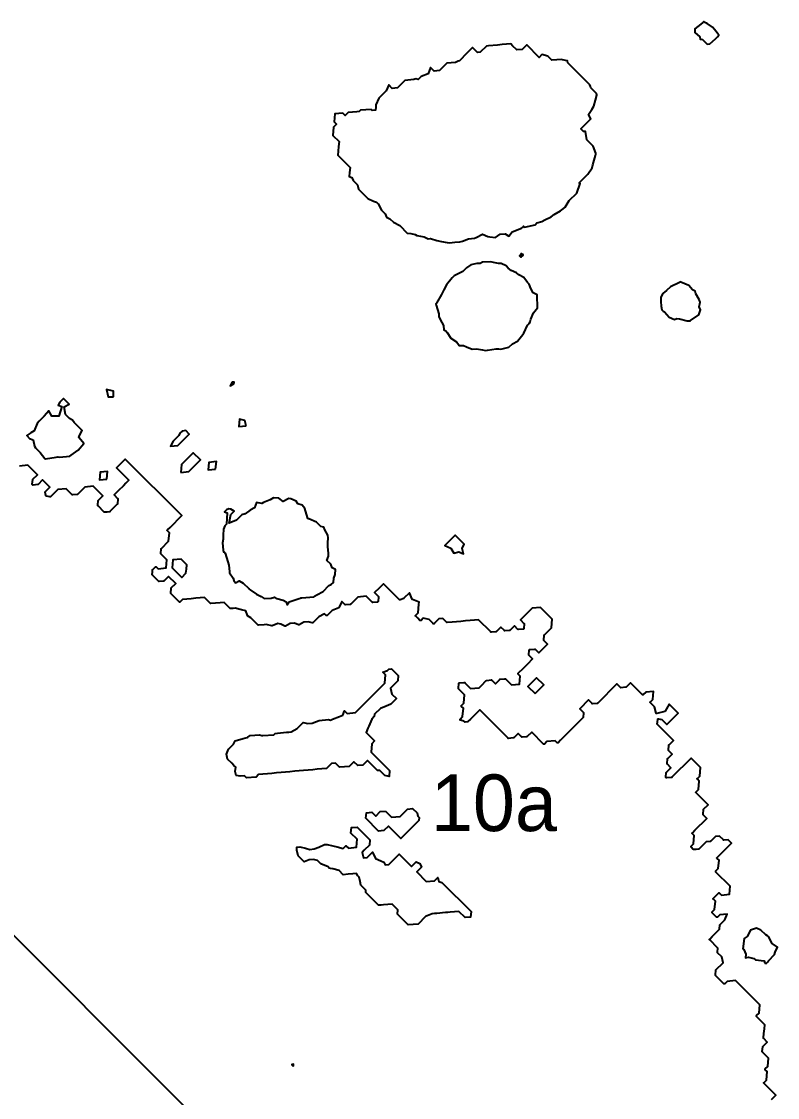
# Model space of a CAD drawing. Header units: millimetres. Extents: x 0 to 500, y 0 to 700.
# Drawn here: x 253.8 to 334, y 347.4 to 461.5 of the extents above; entities that cross this region are included whole.
import ezdxf
from ezdxf.enums import TextEntityAlignment as Align

# ---------------------------------------------------------------- set-up
doc = ezdxf.new("R2010")
doc.units = ezdxf.units.MM
doc.layers.add('CORTE', color=1, linetype='Continuous')
doc.layers.add('GRABADO', color=5, linetype='Continuous')

msp = doc.modelspace()

# ---------------------------------------------------------------- linework, layer by layer
at = {"layer": 'CORTE'}
msp.add_lwpolyline([(278.19, 339.44), (267.17, 350.46), (266.54, 351.09), (264.71, 352.92), (264.11, 353.52), (257.09, 360.54), (256.34, 361.29), (241.09, 376.54)], dxfattribs=at)
msp.add_lwpolyline([(282.55, 350.83), (282.69, 350.79), (282.71, 350.99), (282.53, 350.95), (282.55, 350.83)], close=True, dxfattribs=at)
at = {"layer": 'GRABADO'}
for points in [[(327.65, 459.87), (327.8, 460.04), (327.7, 460.2), (327.51, 460.43), (327.12, 460.9), (326.56, 461.28), (326.31, 461.4), (326.23, 461.5), (326.11, 461.4), (325.91, 461.22), (325.27, 460.72), (325.27, 460.33), (325.8, 459.87), (325.83, 459.62), (326.08, 459.59), (326.57, 459.1), (326.87, 459.12), (327.44, 459.68), (327.65, 459.87)], [(291.49, 442.34), (291.66, 442.17), (292.01, 441.51), (292.4, 441.12), (292.56, 440.76), (292.92, 440.6), (293.31, 440.22), (293.97, 439.86), (294.76, 439.07), (295.13, 439.03), (295.61, 438.91), (295.79, 438.8), (296.54, 438.68), (296.85, 438.54), (296.99, 438.48), (297.22, 438.51), (297.88, 438.27), (298.39, 438.19), (299, 438.09), (299.24, 438.05), (299.79, 438.1), (300.35, 438.15), (300.62, 438.22), (301.24, 438.47), (301.89, 438.53), (302.08, 438.59), (302.73, 438.96), (303.32, 438.7), (303.51, 438.68), (304.11, 438.61), (304.61, 438.94), (305.14, 438.99), (305.55, 438.76), (305.89, 439.2), (306.88, 439.61), (306.98, 439.68), (307.09, 439.79), (307.18, 439.71), (308.31, 439.94), (308.52, 440.15), (309.02, 440.29), (309.36, 440.46), (310.01, 440.78), (310.35, 441.04), (311.02, 441.42), (311.31, 441.63), (311.51, 441.83), (311.95, 442.54), (312.73, 443.32), (313.09, 444.32), (313.01, 444.4), (313.91, 445.3), (314.36, 445.98), (314.45, 446.3), (314.74, 447.3), (314.75, 447.42), (314.76, 447.53), (314.48, 448.3), (313.82, 448.96), (313.68, 449.85), (313.47, 449.83), (313.17, 450.13), (314.24, 451.2), (314, 451.64), (314.35, 452.17), (314.54, 452.51), (314.72, 453.15), (314.88, 453.7), (314.82, 453.88), (314.22, 454.48), (314.21, 454.61), (314.13, 454.77), (311.79, 457.11), (311.74, 457.32), (311.55, 457.36), (311.1, 457.47), (310.62, 457.43), (310.11, 457.39), (309.66, 457.83), (309.03, 457.99), (308.74, 457.7), (307.43, 459.01), (306.95, 458.53), (306.39, 458.48), (305.94, 458.93), (305.74, 459.13), (304.82, 459.05), (304.58, 459.02), (304.33, 459), (303.38, 458.92), (303.17, 458.9), (302.51, 458.24), (302.2, 458.22), (301.69, 458.73), (301.09, 458.13), (300.29, 457.34), (300.15, 457.28), (299.89, 457.17), (298.96, 457.08), (298.17, 456.3), (297.62, 456.25), (297.24, 456.63), (296.97, 455.97), (296.22, 455.66), (295.93, 455.37), (295.68, 455.43), (295.44, 455.34), (294.5, 455.25), (294.25, 455), (293.72, 454.46), (293.16, 454.41), (292.79, 454.79), (292.52, 454.15), (291.73, 453.36), (291.44, 452.65), (291.42, 452.42), (291.39, 452.11), (291.05, 452.08), (290.94, 452.19), (289.81, 452.09), (289.67, 451.95), (289.4, 451.93), (288.48, 451.84), (288.17, 451.54), (287.92, 451.79), (287.07, 451.72), (286.99, 450.86), (287.24, 450.61), (286.94, 450.31), (286.86, 449.42), (287.52, 448.77), (287.47, 448.24), (287.42, 447.77), (287.38, 447.33), (288.7, 446.02), (288.65, 445.49), (288.61, 445.07), (288.89, 444.95), (289.02, 444.63), (289.47, 444.19), (289.58, 443.72), (289.93, 443.37), (290.3, 443.01), (290.58, 442.73), (291.18, 442.47), (291.49, 442.34)], [(306.98, 436.84), (306.87, 436.92), (306.76, 436.75), (306.67, 436.66), (306.74, 436.6), (306.8, 436.53), (306.88, 436.63), (307.06, 436.74), (306.98, 436.84)], [(298.44, 429.58), (298.6, 429.28), (298.65, 428.83), (298.85, 428.72), (298.99, 428.54), (299.37, 427.92), (300, 427.54), (300.14, 427.36), (300.27, 427.16), (300.72, 427.15), (301.04, 427.01), (301.64, 426.76), (302.11, 426.8), (302.73, 426.71), (303.05, 426.63), (303.27, 426.67), (304.19, 426.81), (304.49, 426.8), (304.7, 426.78), (305.55, 426.98), (305.92, 427.32), (306.46, 427.62), (306.87, 428.16), (307.14, 428.48), (307.51, 429.31), (307.7, 429.5), (307.8, 429.66), (307.86, 429.95), (308.14, 430.62), (308.57, 431.16), (308.56, 431.72), (308.54, 431.92), (308.54, 432.51), (308.11, 432.73), (307.87, 433.2), (307.7, 433.66), (307.52, 433.84), (307.13, 434.36), (306.6, 434.65), (306.33, 434.85), (305.77, 435.1), (305.48, 435.34), (305.25, 435.61), (304.72, 435.83), (304.43, 435.84), (303.89, 435.94), (303.61, 436.02), (302.75, 435.98), (302.48, 435.85), (302.13, 435.83), (301.49, 435.69), (301.04, 435.39), (300.64, 434.99), (299.74, 434.54), (299.62, 434.45), (299.52, 434.32), (298.92, 433.6), (298.63, 433.04), (298.39, 432.56), (297.86, 431.66), (297.79, 431.58), (297.79, 431.58), (297.84, 431.44), (298.11, 430.52), (298.11, 430.18), (298.44, 429.58)], [(321.64, 432.29), (321.67, 431.81), (321.69, 431.32), (321.76, 430.93), (321.89, 430.81), (322.04, 430.71), (322.54, 430.15), (323.11, 429.91), (323.35, 430.02), (323.65, 429.99), (324.46, 429.78), (324.74, 429.76), (324.75, 429.76), (324.75, 429.77), (324.81, 429.81), (325.67, 430.4), (325.88, 430.93), (325.73, 431.25), (325.83, 431.74), (325.72, 432.03), (325.38, 432.63), (325.3, 432.9), (325.03, 433.04), (324.63, 433.51), (323.79, 433.87), (323.71, 433.9), (323.62, 433.85), (322.67, 433.39), (322.26, 432.98), (321.87, 432.65), (321.64, 432.29)], [(276.37, 423.09), (276.39, 423.28), (276.2, 423.26), (275.98, 422.87), (276.37, 423.09)], [(263.6, 421.73), (263.6, 422.3), (262.85, 422.49), (263.04, 421.73), (263.6, 421.73)], [(258.97, 415.41), (259.11, 415.54), (259.85, 416.06), (260.44, 416.75), (259.95, 417.37), (259.94, 417.47), (260.27, 418.15), (259.43, 418.99), (259.26, 419.24), (258.95, 419.41), (258.51, 419.85), (258.35, 420.65), (258.89, 420.92), (258.29, 421.52), (257.92, 421.15), (257.73, 420.82), (258.13, 420.69), (257.81, 419.65), (257.07, 419.65), (256.73, 420.23), (256.24, 419.66), (255.7, 419.12), (255.49, 418.87), (255.18, 418.11), (254.84, 417.89), (254.39, 417.6), (254.68, 417.31), (255.09, 417.14), (255.22, 416.48), (255.31, 416.32), (255.82, 415.81), (256.32, 415.19), (256.4, 415.14), (257.51, 415.31), (257.71, 415.34), (257.87, 415.31), (258.97, 415.41)], [(277.68, 418.63), (277.54, 419.19), (276.98, 419.33), (276.91, 418.56), (277.68, 418.63)], [(270.87, 418.09), (270.64, 417.86), (270.54, 417.61), (269.92, 417), (269.63, 416.47), (270.41, 416.54), (271.17, 417.31), (271.64, 417.77), (271.28, 418.13), (270.87, 418.09)], [(270.75, 413.71), (271.59, 413.79), (272.82, 415.02), (272.06, 415.78), (270.83, 414.55), (270.75, 413.71)], [(274.43, 414.05), (274.51, 414.85), (273.71, 414.77), (273.63, 413.97), (274.43, 414.05)], [(262.9, 413), (262.98, 413.8), (262.18, 413.72), (262.11, 412.93), (262.9, 413)], [(278.1, 401.26), (278.78, 400.81), (279.27, 400.54), (279.58, 400.33), (280.31, 400.36), (280.67, 400.49), (280.91, 400.33), (281.61, 400.16), (281.93, 399.99), (282.03, 399.67), (282.23, 399.98), (283.31, 400.32), (283.43, 400.36), (283.48, 400.4), (283.56, 400.4), (284.85, 400.52), (284.91, 400.58), (285.17, 400.73), (285.83, 401.09), (286.44, 401.71), (286.69, 401.81), (286.92, 402.04), (286.96, 402.5), (287.12, 402.88), (287.16, 403.41), (286.81, 403.57), (286.64, 403.96), (286.23, 404.37), (286.42, 404.83), (286.4, 405.15), (286.35, 405.8), (286.35, 406.24), (286.36, 406.76), (286.33, 407.06), (286.01, 407.61), (285.9, 407.89), (285.6, 407.97), (285.14, 408.43), (284.32, 408.78), (284.24, 408.79), (284.21, 408.83), (284.17, 408.87), (284.17, 408.94), (283.9, 409.86), (283.61, 410.22), (283.15, 410.38), (282.97, 410.64), (282.4, 410.9), (282.2, 410.93), (281.58, 410.61), (281.14, 410.96), (280.56, 411.01), (280.21, 410.8), (279.51, 410.51), (279.32, 410.4), (278.78, 410.53), (278.56, 409.93), (278.1, 409.71), (277.56, 409.32), (277.22, 409.21), (276.66, 408.65), (275.87, 408.32), (276.05, 409.25), (276.41, 409.61), (276.05, 409.79), (275.82, 409.83), (275.6, 409.72), (275.37, 409.53), (275.64, 409.4), (275.6, 408.21), (275.41, 408.05), (275.28, 407.67), (275.22, 407.04), (275.24, 406.64), (275.15, 406.24), (275.24, 405.46), (275.26, 405.28), (275.36, 405.24), (275.44, 405.14), (275.74, 404.23), (275.83, 403.86), (275.92, 403.2), (275.9, 403.07), (276.29, 402.49), (276.37, 402.26), (276.53, 401.99), (276.92, 402.21), (277.34, 401.97), (277.94, 401.38), (277.99, 401.31), (278.1, 401.26)], [(300.58, 405.64), (300.78, 406.11), (299.85, 407.04), (298.76, 405.95), (299.39, 405.68), (299.7, 405.15), (300.24, 405.28), (300.73, 405.07), (300.58, 405.64)], [(270.76, 404.5), (269.91, 404.42), (269.83, 403.57), (270.84, 402.56), (271.29, 403.01), (271.33, 403.46), (271.37, 403.9), (270.76, 404.5)], [(275.7, 383.32), (275.57, 383.83), (275.8, 384.37), (276.32, 384.9), (276.52, 385.25), (277.36, 385.49), (277.77, 385.6), (277.84, 385.65), (278.11, 385.8), (279.09, 385.89), (279.34, 385.83), (279.45, 385.8), (280.61, 385.9), (280.74, 386.04), (281.01, 386.06), (281.96, 386.15), (282.21, 386.17), (282.44, 386.19), (283.08, 386.55), (283.71, 387.19), (284.2, 387.07), (284.67, 387.11), (285.15, 387.31), (285.4, 387.41), (286.39, 387.5), (286.61, 387.45), (286.83, 387.54), (287.57, 387.84), (287.92, 387.98), (288.11, 388.44), (288.38, 388.16), (289.27, 388.24), (292.38, 391.35), (292.46, 392.24), (292.18, 392.51), (292.65, 392.71), (292.79, 392.85), (293.1, 392.88), (293.8, 392.17), (293.75, 391.62), (292.98, 390.84), (293.14, 390.21), (293.61, 389.74), (293.02, 389.15), (292.51, 388.94), (291.91, 388.69), (291.29, 388.07), (291.26, 387.82), (290.99, 387.54), (290.69, 386.82), (290.59, 386.58), (290.41, 386.14), (291.3, 385.24), (291, 384.94), (290.92, 384.05), (292.89, 382.09), (292.83, 381.47), (292.37, 381.59), (291.84, 382.12), (291.59, 382.1), (290.53, 383.16), (290.05, 382.67), (289.5, 382.62), (289.09, 383.03), (288.61, 382.54), (288.09, 382.5), (287.58, 382.45), (287.14, 382.89), (286.73, 382.85), (286.2, 382.33), (285.7, 382.28), (285.21, 382.23), (284.73, 382.19), (284.26, 382.15), (283.77, 382.1), (283.29, 382.06), (282.82, 382.02), (282.32, 381.97), (281.85, 381.93), (281.37, 381.88), (280.88, 381.84), (280.41, 381.8), (279.93, 381.75), (279.44, 381.71), (278.99, 381.67), (278.73, 381.41), (277.71, 381.32), (277.49, 381.53), (277.04, 381.49), (276.62, 381.59), (276.52, 382.01), (276.57, 382.46), (276.37, 382.65), (276.16, 382.87), (275.7, 383.32)], [(308.31, 390.25), (309.24, 391.18), (308.48, 391.94), (307.55, 391), (308.31, 390.25)], [(292.44, 377.81), (293.1, 377.16), (293.99, 377.24), (294.77, 378.02), (295.33, 378.07), (295.8, 377.6), (295.89, 377.25), (296.01, 377.12), (295.98, 376.82), (294.07, 374.9), (292.76, 376.21), (292.27, 375.73), (291.72, 375.68), (290.36, 377.04), (290.42, 377.63), (291, 377.68), (291.41, 377.28), (291.89, 377.76), (292.44, 377.81)], [(283.97, 373.86), (284.43, 373.74), (284.88, 373.79), (285.37, 373.99), (285.99, 374.25), (286.26, 374.27), (286.85, 374.12), (287.32, 374), (287.97, 373.84), (288.26, 374.13), (288.51, 373.88), (289.37, 373.96), (289.45, 374.81), (288.79, 375.47), (288.84, 376.06), (289.43, 376.11), (290.79, 374.75), (290.74, 374.2), (290.2, 373.66), (289.97, 373.42), (290.11, 372.83), (290.5, 372.87), (291.08, 373.45), (291.38, 372.76), (291.96, 372.51), (292.29, 372.37), (292.41, 372.09), (292.81, 372.13), (293.9, 373.22), (295.21, 371.91), (295.71, 372.41), (296.09, 372.24), (296.26, 371.85), (295.76, 371.35), (296.77, 370.34), (297.66, 370.42), (298, 370.77), (298.11, 370.33), (298.44, 370.24), (301.53, 367.15), (301.48, 366.56), (300.89, 366.51), (300.24, 367.16), (299.32, 367.08), (299.08, 367.06), (298.83, 367.04), (297.88, 366.95), (297.64, 366.93), (297.4, 366.91), (296.69, 366.61), (295.9, 365.82), (294.87, 365.73), (293.73, 366.87), (293.77, 367.34), (293.16, 367.95), (292.25, 367.87), (292, 367.84), (291.72, 367.82), (290.36, 369.18), (290.38, 369.42), (289.85, 369.96), (289.76, 370.33), (289.65, 370.78), (289.51, 370.92), (289.39, 371.18), (288.97, 371.14), (288.48, 371.1), (287.97, 371.05), (287.52, 371.5), (286.85, 371.67), (286.61, 371.73), (286.47, 371.76), (286.36, 371.88), (285.6, 372.2), (285.24, 372.56), (284.8, 372.67), (284.35, 372.63), (283.82, 372.41), (283.18, 373.05), (283.03, 373.66), (283.06, 373.98), (283.38, 374.01), (283.97, 373.86)], [(332.69, 361.68), (332.84, 361.64), (332.98, 361.78), (333.07, 361.94), (333.72, 362.59), (333.78, 362.86), (334.03, 363.39), (333.47, 363.77), (333.08, 364.49), (332.98, 364.56), (332.79, 364.67), (332.28, 365.18), (331.79, 365.39), (331.16, 365.18), (330.81, 364.49), (330.51, 364.28), (330.35, 363.21), (330.45, 363.12), (330.66, 362.63), (330.62, 362.24), (330.94, 362.33), (331.52, 362.19), (331.69, 362.02), (332.63, 361.92), (332.69, 361.68)]]:
    msp.add_lwpolyline(points, close=True, dxfattribs=at)
msp.add_lwpolyline([(333.4, 347.22), (333.87, 347.68), (332.61, 348.94), (332.61, 348.94), (332.6, 348.95), (332.6, 348.96), (332.59, 348.96), (332.59, 348.97), (332.59, 348.98), (332.59, 348.99), (332.59, 348.99), (332.59, 349), (332.59, 349.01), (332.59, 349.02), (332.59, 349.02), (332.6, 349.03), (332.6, 349.04), (332.61, 349.04), (332.61, 349.04), (332.86, 349.29), (332.94, 350.18), (332.74, 350.38), (332.74, 350.39), (332.73, 350.39), (332.73, 350.4), (332.73, 350.4), (332.72, 350.41), (332.72, 350.42), (332.72, 350.43), (332.72, 350.43), (332.72, 350.44), (332.72, 350.45), (332.72, 350.46), (332.73, 350.46), (332.73, 350.48), (332.74, 350.48), (332.99, 350.74), (333.07, 351.62), (332.44, 352.26), (332.44, 352.26), (332.43, 352.26), (332.43, 352.27), (332.42, 352.28), (332.42, 352.28), (332.42, 352.29), (332.42, 352.3), (332.42, 352.31), (332.42, 352.31), (332.46, 352.81), (332.46, 352.81), (332.47, 352.82), (332.47, 352.82), (332.47, 352.83), (332.48, 352.84), (332.48, 352.85), (332.48, 352.85), (332.95, 353.32), (332.57, 353.7), (332.57, 353.7), (332.56, 353.71), (332.56, 353.71), (332.55, 353.72), (332.55, 353.73), (332.55, 353.74), (332.55, 353.75), (332.55, 353.75), (332.59, 354.23), (332.59, 354.23), (332.64, 354.72), (332.68, 355.16), (331.82, 356.02), (331.82, 356.02), (331.81, 356.03), (331.81, 356.03), (331.81, 356.04), (331.81, 356.05), (331.8, 356.05), (331.8, 356.06), (331.8, 356.07), (331.8, 356.07), (331.8, 356.08), (331.81, 356.09), (331.81, 356.09), (331.81, 356.1), (331.82, 356.11), (331.82, 356.12), (331.82, 356.12), (332.07, 356.37), (332.15, 357.26), (329.58, 359.83), (328.69, 359.75), (328.44, 359.5), (328.44, 359.49), (328.44, 359.49), (328.43, 359.49), (328.42, 359.48), (328.41, 359.48), (328.41, 359.48), (328.4, 359.48), (328.39, 359.48), (328.39, 359.48), (328.38, 359.48), (328.37, 359.48), (328.36, 359.48), (328.36, 359.49), (328.35, 359.49), (328.35, 359.49), (328.34, 359.5), (327.46, 360.38), (327.46, 360.38), (327.45, 360.39), (327.45, 360.39), (327.45, 360.4), (327.44, 360.41), (327.44, 360.41), (327.44, 360.42), (327.44, 360.43), (327.44, 360.44), (327.49, 360.93), (327.49, 360.93), (327.49, 360.94), (327.49, 360.95), (327.49, 360.96), (327.5, 360.96), (327.5, 360.97), (328.26, 361.73), (328.11, 362.36), (327.68, 362.79), (327.68, 362.79), (327.67, 362.79), (327.67, 362.8), (327.67, 362.81), (327.66, 362.82), (327.66, 362.82), (327.66, 362.83), (327.66, 362.84), (327.66, 362.84), (327.7, 363.28), (326.85, 364.14), (326.84, 364.14), (326.84, 364.15), (326.83, 364.15), (326.83, 364.16), (326.83, 364.17), (326.83, 364.17), (326.82, 364.18), (326.82, 364.19), (326.82, 364.2), (326.83, 364.21), (326.83, 364.21), (326.83, 364.22), (326.83, 364.23), (326.84, 364.23), (326.84, 364.24), (326.84, 364.24), (327.11, 364.51), (327.38, 364.78), (327.88, 365.28), (327.92, 365.73), (327.92, 365.73), (327.93, 365.74), (327.93, 365.75), (327.93, 365.75), (327.94, 365.76), (327.94, 365.77), (327.94, 365.77), (328.46, 366.29), (328.71, 366.89), (327.91, 366.82), (327.66, 366.57), (327.65, 366.57), (327.65, 366.56), (327.64, 366.56), (327.64, 366.56), (327.63, 366.55), (327.62, 366.55), (327.61, 366.55), (327.61, 366.55), (327.6, 366.55), (327.59, 366.55), (327.59, 366.55), (327.58, 366.56), (327.57, 366.56), (327.57, 366.56), (327.56, 366.57), (327.55, 366.57), (327.11, 367.02), (327.1, 367.02), (327.1, 367.03), (327.1, 367.04), (327.09, 367.04), (327.09, 367.05), (327.09, 367.06), (327.09, 367.06), (327.09, 367.08), (327.09, 367.09), (327.09, 367.09), (327.09, 367.1), (327.09, 367.11), (327.1, 367.11), (327.1, 367.12), (327.11, 367.12), (327.36, 367.37), (327.44, 368.26), (327.24, 368.46), (327.23, 368.47), (327.23, 368.47), (327.23, 368.48), (327.22, 368.48), (327.22, 368.49), (327.22, 368.5), (327.22, 368.51), (327.22, 368.51), (327.22, 368.52), (327.22, 368.53), (327.22, 368.53), (327.22, 368.54), (327.23, 368.55), (327.23, 368.56), (327.24, 368.56), (327.78, 369.1), (327.78, 369.11), (327.79, 369.11), (327.8, 369.12), (327.81, 369.12), (327.81, 369.12), (327.82, 369.12), (327.83, 369.12), (327.83, 369.12), (327.84, 369.12), (327.85, 369.12), (327.86, 369.12), (327.86, 369.11), (327.87, 369.11), (327.88, 369.11), (327.88, 369.1), (328.08, 368.9), (328.93, 368.98), (329.01, 369.83), (327.5, 371.34), (327.5, 371.35), (327.49, 371.35), (327.49, 371.36), (327.48, 371.37), (327.48, 371.37), (327.48, 371.38), (327.48, 371.39), (327.48, 371.4), (327.48, 371.4), (327.48, 371.41), (327.48, 371.42), (327.48, 371.42), (327.49, 371.43), (327.49, 371.44), (327.49, 371.44), (327.5, 371.45), (327.75, 371.7), (327.83, 372.59), (327.63, 372.78), (327.63, 372.79), (327.62, 372.79), (327.62, 372.8), (327.62, 372.81), (327.61, 372.81), (327.61, 372.82), (327.61, 372.83), (327.61, 372.84), (327.61, 372.84), (327.61, 372.85), (327.61, 372.86), (327.62, 372.87), (327.63, 372.88), (327.63, 372.89), (327.9, 373.16), (328.69, 373.94), (329.15, 374.41), (328.8, 374.76), (328.35, 374.72), (328.35, 374.72), (328.34, 374.72), (328.33, 374.73), (328.33, 374.73), (328.32, 374.73), (328.31, 374.73), (328.31, 374.74), (328.3, 374.74), (328.3, 374.75), (327.88, 375.16), (327.47, 375.12), (326.96, 374.61), (326.95, 374.61), (326.94, 374.6), (326.94, 374.6), (326.93, 374.6), (326.92, 374.59), (326.92, 374.59), (326.47, 374.55), (325.7, 373.78), (325.69, 373.78), (325.69, 373.78), (325.68, 373.77), (325.67, 373.77), (325.67, 373.77), (325.66, 373.76), (325.66, 373.76), (325.41, 373.74), (325.41, 373.74), (325.16, 373.72), (325.15, 373.72), (325.15, 373.72), (325.14, 373.72), (325.13, 373.72), (325.13, 373.72), (325.12, 373.73), (325.11, 373.73), (325.11, 373.73), (325.1, 373.74), (324.88, 373.96), (324.88, 373.97), (324.87, 373.97), (324.87, 373.98), (324.86, 373.99), (324.86, 373.99), (324.86, 374), (324.86, 374.01), (324.86, 374.02), (324.86, 374.02), (324.86, 374.03), (324.86, 374.04), (324.86, 374.04), (324.87, 374.05), (324.87, 374.06), (324.88, 374.06), (324.88, 374.07), (325.13, 374.32), (325.21, 375.21), (325.01, 375.4), (325.01, 375.41), (325, 375.41), (325, 375.42), (325, 375.43), (324.99, 375.43), (324.99, 375.44), (324.99, 375.45), (324.99, 375.46), (324.99, 375.47), (324.99, 375.47), (324.99, 375.48), (324.99, 375.48), (325, 375.49), (325, 375.5), (325.01, 375.5), (325.01, 375.51), (325.28, 375.78), (326.53, 377.03), (326.15, 377.41), (326.15, 377.41), (326.14, 377.42), (326.14, 377.43), (326.14, 377.43), (326.13, 377.44), (326.13, 377.45), (326.13, 377.45), (326.13, 377.46), (326.18, 377.96), (326.18, 377.97), (326.18, 377.97), (326.18, 377.98), (326.18, 377.99), (326.19, 377.99), (326.19, 378), (326.19, 378), (326.66, 378.47), (325.4, 379.73), (325.4, 379.73), (325.4, 379.74), (325.39, 379.74), (325.39, 379.75), (325.39, 379.76), (325.38, 379.77), (325.38, 379.77), (325.38, 379.78), (325.38, 379.79), (325.38, 379.79), (325.39, 379.8), (325.39, 379.81), (325.39, 379.82), (325.4, 379.82), (325.4, 379.83), (325.4, 379.83), (325.65, 380.08), (325.73, 380.97), (325.54, 381.17), (325.53, 381.17), (325.53, 381.18), (325.52, 381.19), (325.52, 381.19), (325.52, 381.2), (325.52, 381.21), (325.51, 381.21), (325.51, 381.22), (325.51, 381.23), (325.52, 381.23), (325.52, 381.24), (325.52, 381.25), (325.52, 381.26), (325.53, 381.26), (325.53, 381.27), (325.53, 381.27), (325.78, 381.52), (325.87, 382.41), (324.86, 383.42), (322.82, 381.38), (322.81, 381.38), (322.81, 381.37), (322.8, 381.37), (322.79, 381.37), (322.79, 381.36), (322.78, 381.36), (322.77, 381.36), (322.28, 381.32), (322.28, 381.32), (322.27, 381.32), (322.26, 381.32), (322.25, 381.32), (322.25, 381.32), (322.24, 381.32), (322.23, 381.33), (322.23, 381.33), (322.22, 381.34), (322.22, 381.34), (322.21, 381.35), (322.21, 381.36), (322.21, 381.36), (322.2, 381.37), (322.2, 381.38), (322.2, 381.38), (322.2, 381.39), (322.2, 381.4), (322.24, 381.89), (322.25, 381.9), (322.25, 381.9), (322.25, 381.91), (322.25, 381.92), (322.26, 381.92), (322.26, 381.93), (322.26, 381.93), (322.73, 382.4), (322.35, 382.78), (322.35, 382.78), (322.34, 382.79), (322.34, 382.8), (322.34, 382.8), (322.33, 382.81), (322.33, 382.82), (322.33, 382.82), (322.33, 382.83), (322.33, 382.84), (322.38, 383.33), (322.38, 383.34), (322.38, 383.35), (322.38, 383.35), (322.38, 383.36), (322.39, 383.36), (322.39, 383.37), (322.4, 383.37), (322.86, 383.84), (322.48, 384.22), (322.48, 384.22), (322.47, 384.23), (322.47, 384.24), (322.47, 384.24), (322.47, 384.25), (322.46, 384.26), (322.46, 384.26), (322.46, 384.27), (322.46, 384.28), (322.51, 384.77), (322.51, 384.78), (322.51, 384.78), (322.51, 384.79), (322.51, 384.8), (322.52, 384.81), (322.52, 384.81), (322.53, 384.81), (322.99, 385.28), (321.3, 386.97), (321.3, 386.98), (321.3, 386.98), (321.29, 386.99), (321.29, 387), (321.29, 387), (321.28, 387.01), (321.28, 387.01), (321.28, 387.02), (321.28, 387.03), (321.33, 387.52), (321.33, 387.53), (321.33, 387.53), (321.33, 387.54), (321.34, 387.55), (321.34, 387.56), (321.34, 387.56), (321.35, 387.56), (321.35, 387.57), (321.36, 387.58), (321.38, 387.59), (321.39, 387.59), (321.39, 387.59), (321.4, 387.59), (321.41, 387.59), (321.41, 387.59), (321.42, 387.59), (321.78, 387.5), (321.78, 387.5), (321.79, 387.49), (321.8, 387.49), (321.8, 387.49), (321.81, 387.48), (321.81, 387.48), (322.3, 386.99), (323.5, 388.19), (322.54, 389.15), (322.11, 388.4), (322.11, 388.4), (322.11, 388.39), (322.1, 388.39), (322.09, 388.38), (322.09, 388.38), (322.08, 388.37), (322.07, 388.37), (321.25, 388.13), (321.24, 388.13), (321.24, 388.13), (321.23, 388.13), (321.22, 388.13), (321.21, 388.13), (321.21, 388.14), (321.2, 388.14), (321.19, 388.14), (321.19, 388.15), (321.18, 388.15), (321.18, 388.16), (321.17, 388.16), (321.17, 388.17), (321.16, 388.17), (321.16, 388.18), (321.16, 388.19), (320.99, 388.86), (320.56, 389.29), (320.55, 389.29), (320.55, 389.3), (320.54, 389.31), (320.54, 389.31), (320.54, 389.32), (320.54, 389.33), (320.54, 389.34), (320.54, 389.34), (320.54, 389.35), (320.54, 389.36), (320.54, 389.36), (320.54, 389.37), (320.54, 389.38), (320.55, 389.39), (320.55, 389.39), (320.55, 389.39), (320.81, 389.64), (320.88, 390.48), (320.05, 390.4), (319.8, 390.15), (319.79, 390.15), (319.79, 390.15), (319.78, 390.14), (319.77, 390.14), (319.77, 390.14), (319.76, 390.13), (319.76, 390.13), (319.75, 390.13), (319.74, 390.13), (319.73, 390.13), (319.72, 390.14), (319.72, 390.14), (319.71, 390.14), (319.7, 390.14), (319.7, 390.15), (319.69, 390.15), (318.44, 391.41), (317.97, 390.94), (317.96, 390.94), (317.96, 390.94), (317.95, 390.93), (317.94, 390.93), (317.94, 390.93), (317.93, 390.92), (317.93, 390.92), (317.43, 390.88), (317.43, 390.88), (317.42, 390.88), (317.41, 390.88), (317.41, 390.88), (317.4, 390.88), (317.39, 390.89), (317.38, 390.89), (317.38, 390.9), (317.38, 390.9), (317, 391.28), (314.96, 389.24), (314.95, 389.24), (314.95, 389.23), (314.94, 389.23), (314.93, 389.23), (314.93, 389.22), (314.92, 389.22), (314.91, 389.22), (314.42, 389.18), (314.42, 389.18), (314.41, 389.18), (314.4, 389.18), (314.39, 389.18), (314.39, 389.18), (314.38, 389.18), (314.37, 389.19), (314.37, 389.19), (314.36, 389.2), (313.98, 389.58), (313.05, 388.65), (313.43, 388.27), (313.44, 388.26), (313.44, 388.26), (313.44, 388.25), (313.45, 388.24), (313.45, 388.24), (313.45, 388.23), (313.45, 388.22), (313.45, 388.21), (313.45, 388.21), (313.41, 387.71), (313.41, 387.71), (313.4, 387.7), (313.4, 387.7), (313.4, 387.69), (313.4, 387.68), (313.39, 387.68), (313.39, 387.67), (311.03, 385.31), (310.76, 385.04), (310.75, 385.04), (310.75, 385.04), (310.74, 385.03), (310.74, 385.03), (310.73, 385.03), (310.72, 385.02), (310.72, 385.02), (310.71, 385.02), (310.7, 385.02), (310.69, 385.02), (310.69, 385.03), (310.68, 385.03), (310.67, 385.03), (310.67, 385.04), (310.66, 385.04), (310.66, 385.04), (310.46, 385.24), (309.57, 385.16), (309.32, 384.91), (309.31, 384.91), (309.31, 384.9), (309.3, 384.9), (309.29, 384.9), (309.29, 384.89), (309.28, 384.89), (309.28, 384.89), (309.27, 384.89), (309.26, 384.89), (309.25, 384.89), (309.24, 384.9), (309.24, 384.9), (309.23, 384.9), (309.22, 384.9), (309.22, 384.91), (309.21, 384.91), (307.96, 386.17), (307.49, 385.71), (307.49, 385.7), (307.48, 385.7), (307.47, 385.69), (307.47, 385.69), (307.46, 385.69), (307.45, 385.68), (307.45, 385.68), (306.95, 385.64), (306.95, 385.64), (306.94, 385.64), (306.93, 385.64), (306.92, 385.64), (306.92, 385.64), (306.91, 385.65), (306.9, 385.65), (306.9, 385.66), (306.89, 385.66), (306.52, 386.04), (306.05, 385.57), (306.04, 385.57), (306.04, 385.56), (306.03, 385.56), (306.03, 385.56), (306.02, 385.56), (306.01, 385.55), (306.01, 385.55), (305.51, 385.51), (305.51, 385.51), (305.5, 385.51), (305.49, 385.51), (305.48, 385.51), (305.48, 385.51), (305.47, 385.52), (305.46, 385.52), (305.46, 385.53), (305.45, 385.53), (302.45, 388.53), (301.47, 387.55), (301.2, 387.28), (301.2, 387.27), (301.19, 387.27), (301.19, 387.26), (301.18, 387.26), (301.17, 387.26), (301.16, 387.26), (301.16, 387.26), (300.91, 387.23), (300.91, 387.23), (300.9, 387.23), (300.89, 387.23), (300.88, 387.24), (300.88, 387.24), (300.87, 387.24), (300.86, 387.24), (300.86, 387.25), (300.85, 387.25), (300.75, 387.35), (300.41, 387.44), (300.41, 387.44), (300.4, 387.44), (300.4, 387.45), (300.39, 387.45), (300.38, 387.45), (300.38, 387.46), (300.37, 387.47), (300.37, 387.47), (300.37, 387.48), (300.36, 387.49), (300.36, 387.49), (300.36, 387.5), (300.36, 387.51), (300.36, 387.51), (300.36, 387.52), (300.36, 387.53), (300.37, 387.54), (300.37, 387.54), (300.37, 387.55), (300.38, 387.56), (300.38, 387.56), (300.63, 387.81), (300.71, 388.7), (300.51, 388.9), (300.51, 388.9), (300.5, 388.91), (300.5, 388.91), (300.5, 388.92), (300.5, 388.93), (300.49, 388.93), (300.49, 388.94), (300.49, 388.95), (300.49, 388.96), (300.49, 388.96), (300.49, 388.97), (300.5, 388.98), (300.5, 388.99), (300.51, 388.99), (300.51, 389), (300.51, 389), (300.76, 389.25), (300.84, 390.14), (300.21, 390.77), (300.21, 390.78), (300.2, 390.78), (300.2, 390.79), (300.2, 390.79), (300.19, 390.8), (300.19, 390.81), (300.19, 390.82), (300.19, 390.82), (300.19, 390.83), (300.24, 391.32), (300.24, 391.33), (300.24, 391.34), (300.24, 391.34), (300.24, 391.35), (300.25, 391.35), (300.25, 391.36), (300.26, 391.37), (300.26, 391.37), (300.27, 391.38), (300.28, 391.38), (300.28, 391.38), (300.29, 391.39), (300.3, 391.39), (300.3, 391.39), (300.8, 391.43), (300.8, 391.43), (300.81, 391.43), (300.82, 391.43), (300.82, 391.43), (300.83, 391.43), (300.84, 391.43), (300.84, 391.42), (300.85, 391.42), (300.85, 391.41), (301.48, 390.78), (302.37, 390.86), (302.62, 391.11), (303.14, 391.63), (303.14, 391.63), (303.15, 391.64), (303.16, 391.64), (303.16, 391.65), (303.17, 391.65), (303.18, 391.65), (303.18, 391.65), (303.68, 391.7), (303.68, 391.7), (303.69, 391.7), (303.7, 391.69), (303.71, 391.69), (303.71, 391.69), (303.72, 391.69), (303.73, 391.68), (303.73, 391.68), (303.74, 391.67), (304.12, 391.29), (304.58, 391.76), (304.59, 391.76), (304.59, 391.77), (304.6, 391.77), (304.61, 391.78), (304.61, 391.78), (304.62, 391.78), (304.63, 391.78), (305.12, 391.83), (305.12, 391.83), (305.13, 391.83), (305.14, 391.82), (305.15, 391.82), (305.15, 391.82), (305.16, 391.82), (305.17, 391.81), (305.17, 391.81), (305.18, 391.81), (305.81, 391.17), (306.66, 391.25), (306.74, 392.11), (306.54, 392.3), (306.54, 392.31), (306.53, 392.32), (306.53, 392.32), (306.52, 392.33), (306.52, 392.33), (306.52, 392.34), (306.52, 392.35), (306.52, 392.36), (306.52, 392.37), (306.52, 392.37), (306.52, 392.38), (306.52, 392.38), (306.53, 392.39), (306.53, 392.4), (306.53, 392.4), (306.54, 392.41), (307.08, 392.94), (307.59, 393.46), (308.06, 393.93), (307.68, 394.31), (307.68, 394.31), (307.67, 394.32), (307.67, 394.33), (307.66, 394.33), (307.66, 394.34), (307.66, 394.34), (307.66, 394.35), (307.66, 394.36), (307.66, 394.37), (307.7, 394.86), (307.7, 394.87), (307.71, 394.87), (307.71, 394.88), (307.71, 394.89), (307.71, 394.89), (307.72, 394.9), (307.72, 394.9), (307.73, 394.91), (307.74, 394.91), (307.74, 394.92), (307.75, 394.92), (307.76, 394.92), (307.76, 394.92), (307.77, 394.93), (308.26, 394.97), (308.27, 394.97), (308.28, 394.97), (308.28, 394.97), (308.29, 394.97), (308.3, 394.96), (308.3, 394.96), (308.31, 394.96), (308.32, 394.95), (308.32, 394.95), (308.7, 394.57), (309.63, 395.5), (309.25, 395.88), (309.25, 395.88), (309.24, 395.89), (309.24, 395.9), (309.24, 395.9), (309.23, 395.91), (309.23, 395.92), (309.23, 395.93), (309.23, 395.93), (309.23, 395.94), (309.28, 396.43), (309.28, 396.44), (309.28, 396.44), (309.28, 396.45), (309.28, 396.46), (309.29, 396.46), (309.29, 396.47), (309.3, 396.48), (310.06, 397.24), (310.14, 398.13), (308.88, 399.39), (308, 399.31), (306.76, 398.08), (307.14, 397.7), (307.15, 397.69), (307.15, 397.69), (307.16, 397.68), (307.16, 397.68), (307.16, 397.67), (307.16, 397.66), (307.16, 397.65), (307.16, 397.65), (307.16, 397.64), (307.12, 397.15), (307.12, 397.14), (307.12, 397.13), (307.11, 397.13), (307.11, 397.12), (307.11, 397.11), (307.1, 397.11), (307.1, 397.1), (307.09, 397.1), (307.09, 397.09), (307.08, 397.09), (307.07, 397.09), (307.07, 397.08), (307.06, 397.08), (306.56, 397.04), (306.56, 397.04), (306.55, 397.04), (306.54, 397.04), (306.53, 397.04), (306.53, 397.04), (306.52, 397.05), (306.51, 397.05), (306.51, 397.05), (306.5, 397.06), (306.12, 397.44), (305.66, 396.97), (305.65, 396.97), (305.64, 396.96), (305.64, 396.96), (305.63, 396.96), (305.63, 396.95), (305.62, 396.95), (305.61, 396.95), (305.12, 396.91), (305.11, 396.91), (305.11, 396.91), (305.1, 396.91), (305.09, 396.91), (305.08, 396.91), (305.08, 396.91), (305.07, 396.92), (305.06, 396.92), (305.06, 396.93), (304.68, 397.31), (304.21, 396.84), (304.21, 396.84), (304.2, 396.83), (304.2, 396.83), (304.19, 396.82), (304.19, 396.82), (304.18, 396.82), (304.17, 396.82), (303.68, 396.77), (303.67, 396.77), (303.66, 396.77), (303.66, 396.78), (303.65, 396.78), (303.64, 396.78), (303.64, 396.78), (303.63, 396.79), (303.62, 396.79), (303.62, 396.8), (302.33, 398.08), (301.89, 398.04), (301.42, 398), (300.95, 397.96), (300.95, 397.96), (300.45, 397.91), (299.98, 397.87), (299.51, 397.83), (299.51, 397.83), (299.01, 397.78), (299, 397.78), (299, 397.78), (298.99, 397.78), (298.98, 397.78), (298.98, 397.79), (298.97, 397.79), (298.96, 397.79), (298.96, 397.8), (298.95, 397.8), (298.54, 398.22), (298.12, 398.18), (297.61, 397.67), (297.61, 397.67), (297.61, 397.66), (297.6, 397.66), (297.59, 397.66), (297.59, 397.65), (297.58, 397.65), (297.57, 397.65), (297.56, 397.65), (297.56, 397.65), (297.55, 397.65), (297.54, 397.65), (297.53, 397.66), (297.53, 397.66), (297.52, 397.66), (297.52, 397.67), (297.51, 397.67), (297.09, 398.1), (296.46, 398.25), (296.22, 398.01), (296.21, 398.01), (296.21, 398.01), (296.2, 398), (296.19, 398), (296.19, 398), (296.18, 397.99), (296.17, 397.99), (296.17, 397.99), (296.16, 397.99), (296.15, 397.99), (296.14, 398), (296.14, 398), (296.13, 398), (296.12, 398), (296.12, 398.01), (296.11, 398.01), (295.89, 398.24), (295.67, 398.46), (295.66, 398.47), (295.66, 398.47), (295.65, 398.48), (295.65, 398.49), (295.65, 398.49), (295.65, 398.5), (295.64, 398.51), (295.64, 398.51), (295.64, 398.52), (295.65, 398.53), (295.65, 398.54), (295.65, 398.54), (295.65, 398.55), (295.66, 398.56), (295.66, 398.56), (295.66, 398.56), (295.91, 398.81), (296, 399.74), (296.02, 399.93), (295.3, 400.23), (295.3, 400.24), (295.29, 400.24), (295.29, 400.25), (295.28, 400.25), (295.28, 400.26), (295.27, 400.26), (295.27, 400.27), (295.27, 400.27), (294.98, 400.93), (294.41, 400.36), (294.4, 400.35), (294.4, 400.35), (294.39, 400.34), (294.39, 400.34), (294, 400.19), (294, 400.18), (293.99, 400.18), (293.98, 400.18), (293.98, 400.18), (293.97, 400.18), (293.96, 400.18), (293.96, 400.18), (293.95, 400.19), (293.94, 400.19), (293.94, 400.19), (293.93, 400.2), (293.93, 400.2), (292.24, 401.89), (291.77, 401.43), (291.3, 400.96), (291.68, 400.58), (291.69, 400.58), (291.69, 400.57), (291.7, 400.56), (291.7, 400.56), (291.7, 400.55), (291.7, 400.54), (291.71, 400.54), (291.71, 400.53), (291.71, 400.52), (291.66, 400.03), (291.66, 400.02), (291.66, 400.02), (291.66, 400.01), (291.65, 400), (291.65, 400), (291.64, 399.99), (291.64, 399.99), (291.63, 399.98), (291.63, 399.98), (291.62, 399.97), (291.61, 399.97), (291.61, 399.97), (291.6, 399.96), (291.59, 399.96), (291.1, 399.92), (291.1, 399.92), (291.09, 399.92), (291.08, 399.92), (291.07, 399.92), (291.07, 399.92), (291.06, 399.93), (291.05, 399.93), (291.05, 399.94), (291.04, 399.94), (290.41, 400.57), (289.52, 400.49), (289.28, 400.24), (288.76, 399.72), (288.75, 399.72), (288.75, 399.71), (288.74, 399.71), (288.73, 399.71), (288.72, 399.7), (288.72, 399.7), (288.71, 399.7), (288.22, 399.66), (288.21, 399.66), (288.21, 399.66), (288.2, 399.66), (288.19, 399.66), (288.18, 399.66), (288.18, 399.67), (288.17, 399.67), (288.17, 399.67), (288.16, 399.68), (287.81, 400.03), (287.55, 399.4), (287.54, 399.4), (287.54, 399.39), (287.54, 399.38), (287.53, 399.38), (287.53, 399.37), (287.52, 399.37), (287.51, 399.36), (287.51, 399.36), (286.79, 399.06), (286.53, 398.81), (286.26, 398.54), (286.26, 398.53), (286.25, 398.53), (286.24, 398.53), (286.24, 398.52), (286.23, 398.52), (286.22, 398.52), (286.22, 398.52), (286.21, 398.52), (286.2, 398.52), (286.19, 398.52), (286.19, 398.52), (286.18, 398.52), (286.17, 398.53), (286.17, 398.53), (286.16, 398.53), (286.16, 398.54), (285.97, 398.72), (285.37, 398.38), (284.76, 397.77), (284.76, 397.77), (284.75, 397.77), (284.74, 397.76), (284.74, 397.76), (284.73, 397.76), (284.72, 397.75), (284.72, 397.75), (284.71, 397.75), (284.7, 397.75), (284.69, 397.75), (284.24, 397.87), (283.78, 397.82), (283.3, 397.55), (283.29, 397.55), (283.28, 397.55), (283.28, 397.54), (283.27, 397.54), (283.26, 397.54), (283.26, 397.54), (283.25, 397.54), (283.24, 397.55), (283.23, 397.55), (282.8, 397.73), (282.34, 397.69), (281.86, 397.42), (281.85, 397.42), (281.84, 397.42), (281.84, 397.41), (281.83, 397.41), (281.82, 397.41), (281.81, 397.41), (281.81, 397.41), (281.8, 397.42), (281.79, 397.42), (281.34, 397.61), (281.02, 397.69), (280.42, 397.45), (280.42, 397.44), (280.41, 397.44), (280.4, 397.44), (280.39, 397.44), (280.38, 397.44), (280.38, 397.44), (279.81, 397.58), (279.58, 397.56), (278.98, 397.51), (278.97, 397.51), (278.96, 397.51), (278.96, 397.51), (278.95, 397.51), (278.94, 397.51), (278.94, 397.52), (278.93, 397.52), (278.92, 397.53), (278.92, 397.53), (278.16, 398.29), (277.83, 398.49), (277.82, 398.5), (277.82, 398.5), (277.81, 398.51), (277.81, 398.51), (277.8, 398.52), (277.8, 398.52), (277.8, 398.53), (277.62, 399.03), (277.19, 399.14), (276.51, 399.31), (276.29, 399.29), (276.29, 399.29), (276.03, 399.26), (276.03, 399.26), (276.02, 399.26), (276.01, 399.27), (276.01, 399.27), (276, 399.27), (275.99, 399.27), (275.99, 399.28), (275.98, 399.28), (275.98, 399.28), (275.35, 399.92), (274.91, 399.88), (274.43, 399.83), (273.94, 399.79), (273.93, 399.79), (273.93, 399.79), (273.92, 399.79), (273.91, 399.79), (273.9, 399.79), (273.9, 399.8), (273.89, 399.8), (273.89, 399.81), (273.88, 399.81), (273.25, 400.44), (272.33, 400.36), (272.1, 400.33), (272.1, 400.33), (271.84, 400.31), (270.92, 400.23), (270.67, 399.98), (270.67, 399.97), (270.66, 399.97), (270.65, 399.97), (270.65, 399.96), (270.64, 399.96), (270.64, 399.96), (270.63, 399.96), (270.62, 399.96), (270.61, 399.96), (270.6, 399.96), (270.6, 399.96), (270.59, 399.96), (270.58, 399.97), (270.58, 399.97), (270.57, 399.97), (270.57, 399.98), (269.69, 400.86), (269.68, 400.86), (269.68, 400.87), (269.68, 400.87), (269.67, 400.88), (269.67, 400.89), (269.67, 400.9), (269.67, 400.9), (269.67, 400.91), (269.67, 400.92), (269.71, 401.41), (269.71, 401.41), (269.71, 401.42), (269.72, 401.43), (269.72, 401.44), (269.72, 401.44), (269.73, 401.45), (269.73, 401.45), (270.2, 401.92), (269.44, 402.68), (268.97, 402.21), (268.97, 402.21), (268.96, 402.2), (268.96, 402.2), (268.95, 402.2), (268.94, 402.19), (268.93, 402.19), (268.93, 402.19), (268.44, 402.15), (268.43, 402.15), (268.42, 402.15), (268.42, 402.15), (268.41, 402.15), (268.4, 402.15), (268.4, 402.15), (268.39, 402.16), (268.38, 402.16), (268.38, 402.17), (267.72, 402.82), (267.72, 402.83), (267.71, 402.83), (267.71, 402.84), (267.71, 402.85), (267.7, 402.85), (267.7, 402.86), (267.7, 402.87), (267.7, 402.87), (267.7, 402.88), (267.72, 403.13), (267.75, 403.37), (267.75, 403.38), (267.75, 403.39), (267.75, 403.4), (267.75, 403.4), (267.76, 403.41), (267.76, 403.42), (267.77, 403.42), (268.04, 403.69), (268.04, 403.69), (268.05, 403.7), (268.05, 403.7), (268.06, 403.7), (268.07, 403.71), (268.07, 403.71), (268.08, 403.71), (268.09, 403.71), (268.1, 403.71), (268.1, 403.71), (268.11, 403.71), (268.12, 403.7), (268.12, 403.7), (268.13, 403.7), (268.14, 403.69), (268.14, 403.69), (268.34, 403.49), (269.19, 403.57), (269.27, 404.42), (268.64, 405.05), (268.64, 405.05), (268.63, 405.06), (268.63, 405.07), (268.62, 405.07), (268.62, 405.08), (268.62, 405.09), (268.62, 405.1), (268.62, 405.1), (268.62, 405.11), (268.66, 405.6), (268.66, 405.61), (268.67, 405.61), (268.67, 405.62), (268.67, 405.63), (268.68, 405.64), (268.68, 405.64), (268.68, 405.65), (269.45, 406.41), (269.53, 407.3), (269.33, 407.5), (269.33, 407.5), (269.32, 407.51), (269.32, 407.52), (269.32, 407.52), (269.32, 407.53), (269.31, 407.54), (269.31, 407.55), (269.31, 407.55), (269.31, 407.56), (269.31, 407.57), (269.32, 407.57), (269.32, 407.58), (269.32, 407.59), (269.32, 407.59), (269.33, 407.6), (269.33, 407.61), (269.6, 407.87), (270.85, 409.13), (264.85, 415.12), (263.92, 414.19), (265.18, 412.93), (265.19, 412.93), (265.19, 412.92), (265.19, 412.92), (265.2, 412.91), (265.2, 412.9), (265.2, 412.9), (265.2, 412.89), (265.2, 412.88), (265.2, 412.87), (265.2, 412.87), (265.2, 412.86), (265.2, 412.85), (265.19, 412.85), (265.19, 412.84), (265.19, 412.83), (265.18, 412.83), (264.91, 412.56), (264.65, 412.29), (264.13, 411.78), (263.66, 411.31), (264.04, 410.93), (264.05, 410.93), (264.05, 410.92), (264.05, 410.91), (264.06, 410.91), (264.06, 410.9), (264.06, 410.89), (264.06, 410.89), (264.06, 410.88), (264.06, 410.87), (264.02, 410.38), (264.02, 410.37), (264.02, 410.37), (264.01, 410.36), (264.01, 410.35), (264.01, 410.35), (264, 410.34), (264, 410.34), (263.21, 409.55), (263.21, 409.54), (263.2, 409.54), (263.19, 409.54), (263.19, 409.53), (263.18, 409.53), (263.17, 409.53), (263.17, 409.53), (262.93, 409.5), (262.93, 409.5), (262.67, 409.48), (262.67, 409.48), (262.66, 409.48), (262.65, 409.48), (262.65, 409.49), (262.64, 409.49), (262.63, 409.49), (262.62, 409.5), (262.62, 409.5), (262.61, 409.5), (261.96, 410.16), (261.95, 410.16), (261.95, 410.17), (261.95, 410.18), (261.94, 410.18), (261.94, 410.19), (261.94, 410.2), (261.94, 410.2), (261.94, 410.21), (261.94, 410.22), (261.98, 410.71), (261.98, 410.72), (261.98, 410.72), (261.99, 410.73), (261.99, 410.74), (261.99, 410.74), (262, 410.75), (262, 410.75), (262.47, 411.22), (261.46, 412.23), (260.57, 412.15), (259.8, 411.38), (259.8, 411.38), (259.79, 411.37), (259.79, 411.37), (259.78, 411.37), (259.77, 411.36), (259.76, 411.36), (259.76, 411.36), (259.27, 411.32), (259.26, 411.32), (259.25, 411.32), (259.25, 411.32), (259.24, 411.32), (259.23, 411.32), (259.22, 411.33), (259.22, 411.33), (259.21, 411.33), (259.21, 411.34), (258.58, 411.97), (257.69, 411.89), (256.92, 411.12), (256.92, 411.12), (256.91, 411.11), (256.9, 411.11), (256.9, 411.1), (256.89, 411.1), (256.88, 411.1), (256.87, 411.1), (256.87, 411.1), (256.86, 411.1), (256.85, 411.1), (256.49, 411.19), (256.49, 411.19), (256.48, 411.19), (256.47, 411.2), (256.47, 411.2), (256.46, 411.21), (256.46, 411.21), (256.45, 411.22), (256.45, 411.22), (256.44, 411.23), (256.44, 411.24), (256.44, 411.24), (256.35, 411.6), (256.35, 411.61), (256.35, 411.62), (256.35, 411.62), (256.35, 411.63), (256.35, 411.64), (256.35, 411.65), (256.36, 411.65), (256.36, 411.66), (256.37, 411.67), (256.37, 411.67), (256.84, 412.14), (256.08, 412.9), (255.61, 412.43), (255.61, 412.43), (255.6, 412.42), (255.59, 412.42), (255.59, 412.41), (255.58, 412.41), (255.57, 412.41), (255.57, 412.41), (255.07, 412.36), (255.07, 412.36), (255.06, 412.36), (255.05, 412.37), (255.05, 412.37), (255.04, 412.37), (255.03, 412.37), (255.03, 412.38), (255.02, 412.38), (255.02, 412.39), (255.01, 412.39), (255.01, 412.4), (255, 412.4), (255, 412.41), (255, 412.42), (254.99, 412.42), (254.99, 412.43), (254.99, 412.44), (254.99, 412.44), (255.04, 412.94), (255.04, 412.94), (255.04, 412.95), (255.04, 412.96), (255.05, 412.97), (255.05, 412.97), (255.06, 412.98), (255.06, 412.98), (255.53, 413.45), (254.52, 414.46), (253.63, 414.38)], dxfattribs=at)

# ---------------------------------------------------------------- texts
msp.add_text('10a', height=6, dxfattribs=at).set_placement((303.95, 378.68), align=Align.MIDDLE_CENTER)

doc.saveas('drawing.dxf')
